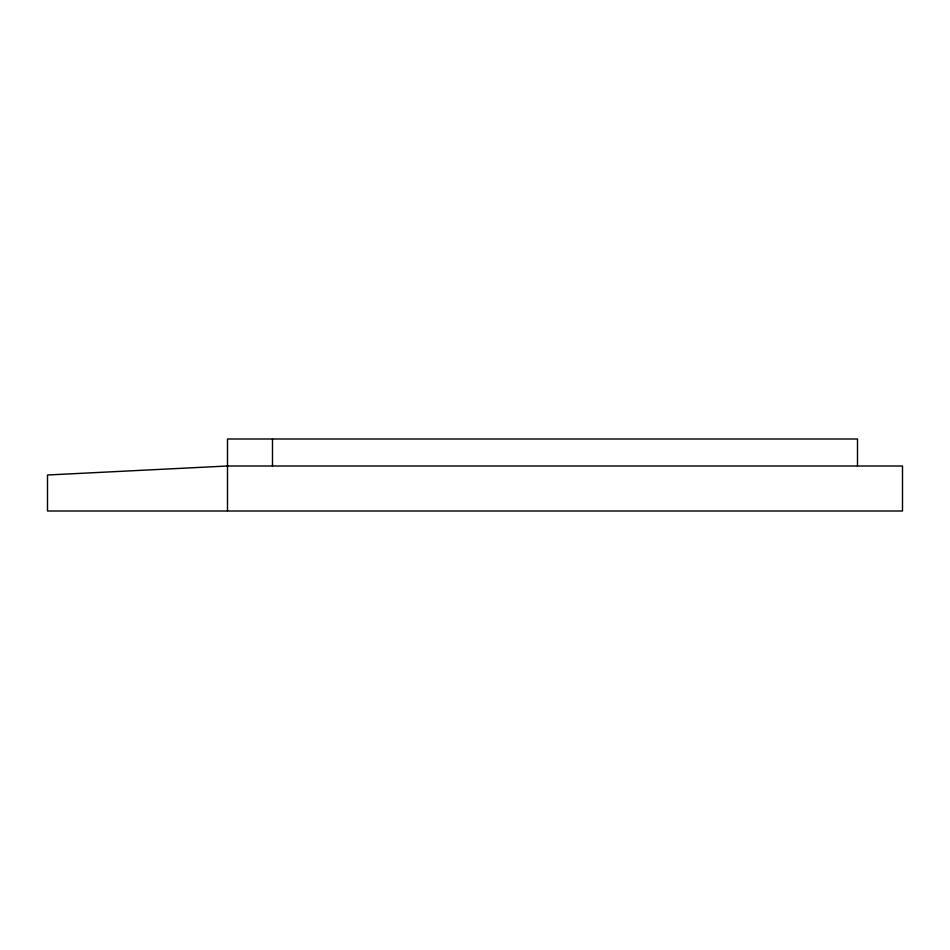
<?xml version="1.0" encoding="UTF-8"?>
<svg xmlns="http://www.w3.org/2000/svg" width="950" height="950" viewBox="0 0 950 950"><rect width="100%" height="100%" fill="white"/><g stroke="black" fill="none" stroke-linecap="round" stroke-linejoin="round"><path stroke-width="1.43" d="M857.506 465.999L857.506 438.995L227.501 438.995L227.501 511.005M272.496 438.995L272.496 465.999M227.501 465.999L47.5 475L47.5 511.005L902.5 511.005L902.5 465.999L227.501 465.999"/></g></svg>
